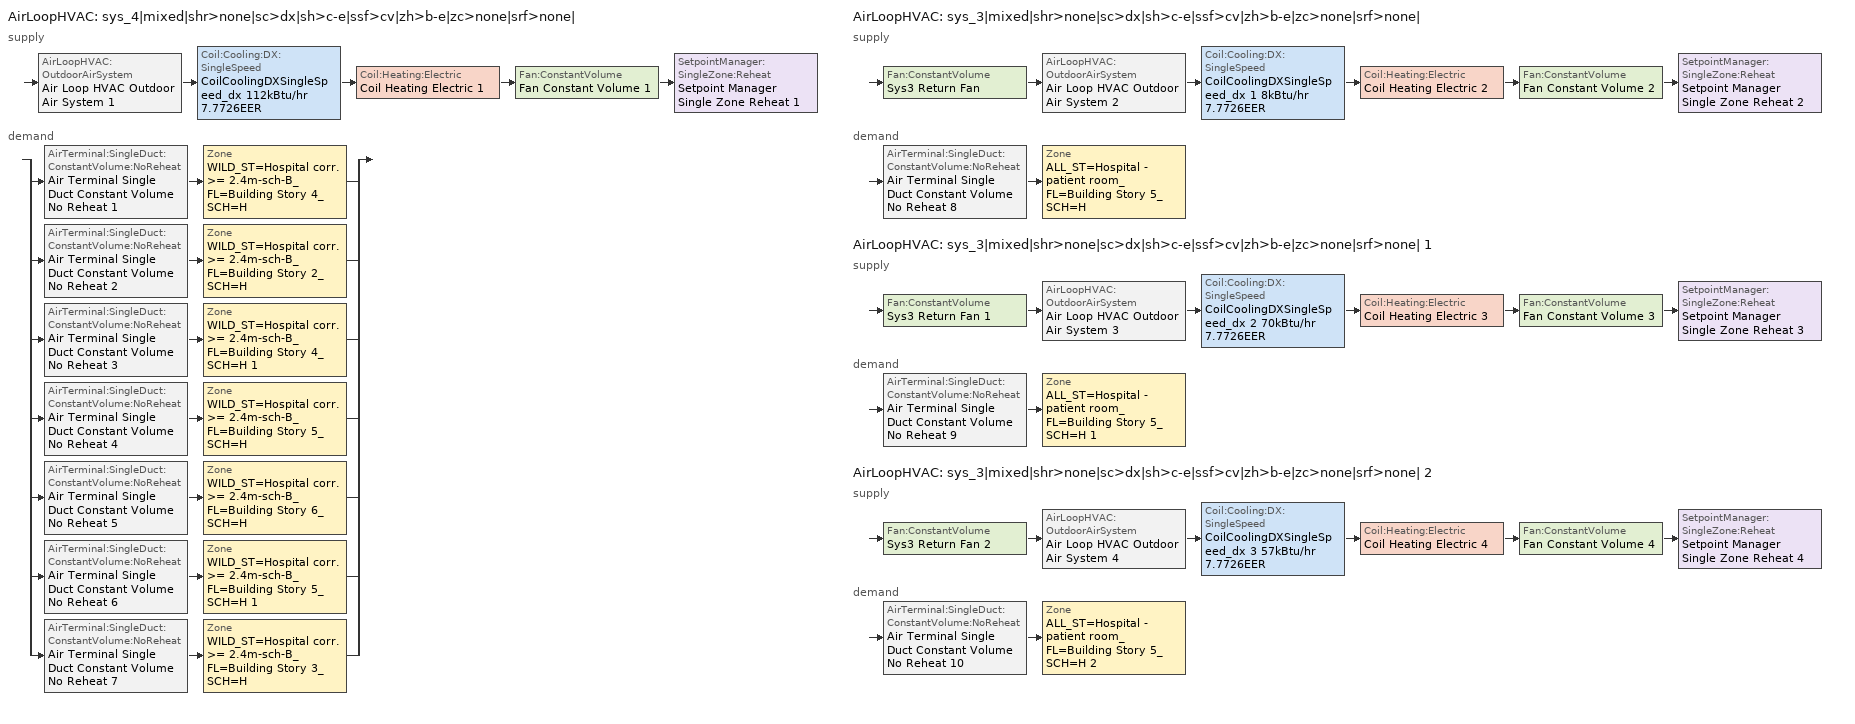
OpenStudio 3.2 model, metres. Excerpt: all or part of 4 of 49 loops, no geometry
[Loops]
AirLoopHVAC 'sys_4|mixed|shr>none|sc>dx|sh>c-e|ssf>cv|zh>b-e|zc>none|srf>none|'
 supply: AirLoopHVAC:OutdoorAirSystem 'Air Loop HVAC Outdoor Air System 1' > Coil:Cooling:DX:SingleSpeed 'CoilCoolingDXSingleSpeed_dx 112kBtu/hr 7.7726EER' > Coil:Heating:Electric 'Coil Heating Electric 1' > Fan:ConstantVolume 'Fan Constant Volume 1' > SetpointManager:SingleZone:Reheat 'Setpoint Manager Single Zone Reheat 1'
 demand: split
  | AirTerminal:SingleDuct:ConstantVolume:NoReheat 'Air Terminal Single Duct Constant Volume No Reheat 1' > Zone 'WILD_ST=Hospital corr. >= 2.4m-sch-B_FL=Building Story 4_SCH=H'
  | AirTerminal:SingleDuct:ConstantVolume:NoReheat 'Air Terminal Single Duct Constant Volume No Reheat 2' > Zone 'WILD_ST=Hospital corr. >= 2.4m-sch-B_FL=Building Story 2_SCH=H'
  | AirTerminal:SingleDuct:ConstantVolume:NoReheat 'Air Terminal Single Duct Constant Volume No Reheat 3' > Zone 'WILD_ST=Hospital corr. >= 2.4m-sch-B_FL=Building Story 4_SCH=H 1'
  | AirTerminal:SingleDuct:ConstantVolume:NoReheat 'Air Terminal Single Duct Constant Volume No Reheat 4' > Zone 'WILD_ST=Hospital corr. >= 2.4m-sch-B_FL=Building Story 5_SCH=H'
  | AirTerminal:SingleDuct:ConstantVolume:NoReheat 'Air Terminal Single Duct Constant Volume No Reheat 5' > Zone 'WILD_ST=Hospital corr. >= 2.4m-sch-B_FL=Building Story 6_SCH=H'
  | AirTerminal:SingleDuct:ConstantVolume:NoReheat 'Air Terminal Single Duct Constant Volume No Reheat 6' > Zone 'WILD_ST=Hospital corr. >= 2.4m-sch-B_FL=Building Story 5_SCH=H 1'
  | AirTerminal:SingleDuct:ConstantVolume:NoReheat 'Air Terminal Single Duct Constant Volume No Reheat 7' > Zone 'WILD_ST=Hospital corr. >= 2.4m-sch-B_FL=Building Story 3_SCH=H'
AirLoopHVAC 'sys_3|mixed|shr>none|sc>dx|sh>c-e|ssf>cv|zh>b-e|zc>none|srf>none|'
 supply: Fan:ConstantVolume 'Sys3 Return Fan' > AirLoopHVAC:OutdoorAirSystem 'Air Loop HVAC Outdoor Air System 2' > Coil:Cooling:DX:SingleSpeed 'CoilCoolingDXSingleSpeed_dx 1 8kBtu/hr 7.7726EER' > Coil:Heating:Electric 'Coil Heating Electric 2' > Fan:ConstantVolume 'Fan Constant Volume 2' > SetpointManager:SingleZone:Reheat 'Setpoint Manager Single Zone Reheat 2'
 demand: AirTerminal:SingleDuct:ConstantVolume:NoReheat 'Air Terminal Single Duct Constant Volume No Reheat 8' > Zone 'ALL_ST=Hospital - patient room_FL=Building Story 5_SCH=H'
AirLoopHVAC 'sys_3|mixed|shr>none|sc>dx|sh>c-e|ssf>cv|zh>b-e|zc>none|srf>none| 1'
 supply: Fan:ConstantVolume 'Sys3 Return Fan 1' > AirLoopHVAC:OutdoorAirSystem 'Air Loop HVAC Outdoor Air System 3' > Coil:Cooling:DX:SingleSpeed 'CoilCoolingDXSingleSpeed_dx 2 70kBtu/hr 7.7726EER' > Coil:Heating:Electric 'Coil Heating Electric 3' > Fan:ConstantVolume 'Fan Constant Volume 3' > SetpointManager:SingleZone:Reheat 'Setpoint Manager Single Zone Reheat 3'
 demand: AirTerminal:SingleDuct:ConstantVolume:NoReheat 'Air Terminal Single Duct Constant Volume No Reheat 9' > Zone 'ALL_ST=Hospital - patient room_FL=Building Story 5_SCH=H 1'
AirLoopHVAC 'sys_3|mixed|shr>none|sc>dx|sh>c-e|ssf>cv|zh>b-e|zc>none|srf>none| 2'
 supply: Fan:ConstantVolume 'Sys3 Return Fan 2' > AirLoopHVAC:OutdoorAirSystem 'Air Loop HVAC Outdoor Air System 4' > Coil:Cooling:DX:SingleSpeed 'CoilCoolingDXSingleSpeed_dx 3 57kBtu/hr 7.7726EER' > Coil:Heating:Electric 'Coil Heating Electric 4' > Fan:ConstantVolume 'Fan Constant Volume 4' > SetpointManager:SingleZone:Reheat 'Setpoint Manager Single Zone Reheat 4'
 demand: AirTerminal:SingleDuct:ConstantVolume:NoReheat 'Air Terminal Single Duct Constant Volume No Reheat 10' > Zone 'ALL_ST=Hospital - patient room_FL=Building Story 5_SCH=H 2'
[Sizing:Zone] Zone Cooling Design Supply Air Temperature Input Method=TemperatureDifference; Zone Cooling Design Supply Air Temperature {C}=14; Zone Cooling Design Supply Air Temperature Difference {deltaC}=11; Zone Heating Design Supply Air Temperature Input Method=TemperatureDifference; Zone Heating Design Supply Air Temperature {C}=40; Zone Heating Design Supply Air Temperature Difference {deltaC}=21; Zone Cooling Design Supply Air Humidity Ratio {kg-H2O/kg-air}=0.0085; Zone Heating Design Supply Air Humidity Ratio {kg-H2O/kg-air}=0.008; Zone Heating Sizing Factor=1.3; Zone Cooling Sizing Factor=1.1; Cooling Design Air Flow Method=DesignDay; Heating Design Air Flow Method=DesignDay; Account for Dedicated Outdoor Air System=No; Dedicated Outdoor Air System Control Strategy=NeutralSupplyAir; Dedicated Outdoor Air Low Setpoint Temperature for Design {C}=autosize; Dedicated Outdoor Air High Setpoint Temperature for Design {C}=autosize
ALL_ST=Hospital - patient room_FL=Building Story 5_SCH=H; ALL_ST=Hospital - patient room_FL=Building Story 5_SCH=H 1; ALL_ST=Hospital - patient room_FL=Building Story 5_SCH=H 2; WILD_ST=Hospital corr. >= 2.4m-sch-B_FL=Building Story 4_SCH=H; WILD_ST=Hospital corr. >= 2.4m-sch-B_FL=Building Story 2_SCH=H; WILD_ST=Hospital corr. >= 2.4m-sch-B_FL=Building Story 4_SCH=H 1; WILD_ST=Hospital corr. >= 2.4m-sch-B_FL=Building Story 5_SCH=H; WILD_ST=Hospital corr. >= 2.4m-sch-B_FL=Building Story 6_SCH=H; WILD_ST=Hospital corr. >= 2.4m-sch-B_FL=Building Story 5_SCH=H 1; WILD_ST=Hospital corr. >= 2.4m-sch-B_FL=Building Story 3_SCH=H
[Zone equipment]
ALL_ST=Hospital - patient room_FL=Building Story 5_SCH=H: Air Terminal Single Duct Constant Volume No Reheat 8, Zone HVAC Baseboard Convective Electric 8
ALL_ST=Hospital - patient room_FL=Building Story 5_SCH=H 1: Air Terminal Single Duct Constant Volume No Reheat 9, Zone HVAC Baseboard Convective Electric 9
ALL_ST=Hospital - patient room_FL=Building Story 5_SCH=H 2: Air Terminal Single Duct Constant Volume No Reheat 10, Zone HVAC Baseboard Convective Electric 10
WILD_ST=Hospital corr. >= 2.4m-sch-B_FL=Building Story 4_SCH=H: Air Terminal Single Duct Constant Volume No Reheat 1, Zone HVAC Baseboard Convective Electric 1, Sys_4_zone_exhaust_fan
WILD_ST=Hospital corr. >= 2.4m-sch-B_FL=Building Story 2_SCH=H: Air Terminal Single Duct Constant Volume No Reheat 2, Zone HVAC Baseboard Convective Electric 2, Sys_4_zone_exhaust_fan 1
WILD_ST=Hospital corr. >= 2.4m-sch-B_FL=Building Story 4_SCH=H 1: Air Terminal Single Duct Constant Volume No Reheat 3, Zone HVAC Baseboard Convective Electric 3, Sys_4_zone_exhaust_fan 2
WILD_ST=Hospital corr. >= 2.4m-sch-B_FL=Building Story 5_SCH=H: Air Terminal Single Duct Constant Volume No Reheat 4, Zone HVAC Baseboard Convective Electric 4, Sys_4_zone_exhaust_fan 3
WILD_ST=Hospital corr. >= 2.4m-sch-B_FL=Building Story 6_SCH=H: Air Terminal Single Duct Constant Volume No Reheat 5, Zone HVAC Baseboard Convective Electric 5, Sys_4_zone_exhaust_fan 4
WILD_ST=Hospital corr. >= 2.4m-sch-B_FL=Building Story 5_SCH=H 1: Air Terminal Single Duct Constant Volume No Reheat 6, Zone HVAC Baseboard Convective Electric 6, Sys_4_zone_exhaust_fan 5
WILD_ST=Hospital corr. >= 2.4m-sch-B_FL=Building Story 3_SCH=H: Air Terminal Single Duct Constant Volume No Reheat 7, Zone HVAC Baseboard Convective Electric 7, Sys_4_zone_exhaust_fan 6
[AirLoopHVAC] Design Supply Air Flow Rate {m3/s}=autosize; Design Return Air Flow Fraction of Supply Air Flow=1
Name | Availability Schedule
sys_4|mixed|shr>none|sc>dx|sh>c-e|ssf>cv|zh>b-e|zc>none|srf>none| | sys_4|mixed|shr>none|sc>dx|sh>c-e|ssf>cv|zh>b-e|zc>none|srf>none| Occ Sch
sys_3|mixed|shr>none|sc>dx|sh>c-e|ssf>cv|zh>b-e|zc>none|srf>none| | sys_3|mixed|shr>none|sc>dx|sh>c-e|ssf>cv|zh>b-e|zc>none|srf>none| Occ Sch
sys_3|mixed|shr>none|sc>dx|sh>c-e|ssf>cv|zh>b-e|zc>none|srf>none| 1 | sys_3|mixed|shr>none|sc>dx|sh>c-e|ssf>cv|zh>b-e|zc>none|srf>none| 1 Occ Sch
sys_3|mixed|shr>none|sc>dx|sh>c-e|ssf>cv|zh>b-e|zc>none|srf>none| 2 | sys_3|mixed|shr>none|sc>dx|sh>c-e|ssf>cv|zh>b-e|zc>none|srf>none| 2 Occ Sch
[Sizing:System] Design Outdoor Air Flow Rate {m3/s}=Autosize; Central Heating Maximum System Air Flow Ratio=1; Preheat Design Temperature {C}=7; Preheat Design Humidity Ratio {kg-H2O/kg-Air}=0.008; Precool Design Temperature {C}=13; Precool Design Humidity Ratio {kg-H2O/kg-Air}=0.008; Central Cooling Design Supply Air Temperature {C}=13; Central Heating Design Supply Air Temperature {C}=43; Sizing Option=NonCoincident; 100% Outdoor Air in Cooling=No; 100% Outdoor Air in Heating=No; Central Cooling Design Supply Air Humidity Ratio {kg-H2O/kg-Air}=0.0085; Central Heating Design Supply Air Humidity Ratio {kg-H2O/kg-Air}=0.008; Cooling Design Air Flow Method=DesignDay; Cooling Design Air Flow Rate {m3/s}=0; Heating Design Air Flow Method=DesignDay; Heating Design Air Flow Rate {m3/s}=0; System Outdoor Air Method=ZoneSum; Zone Maximum Outdoor Air Fraction=1; Cooling Supply Air Flow Rate Per Floor Area {m3/s-m2}=0.00996765; Cooling Fraction of Autosized Cooling Supply Air Flow Rate=1; Cooling Supply Air Flow Rate Per Unit Cooling Capacity {m3/s-W}=3.94755e-05; Heating Supply Air Flow Rate Per Floor Area {m3/s-m2}=0.00996765; Heating Fraction of Autosized Heating Supply Air Flow Rate=1; Heating Fraction of Autosized Cooling Supply Air Flow Rate=1; Heating Supply Air Flow Rate Per Unit Heating Capacity {m3/s-W}=3.15882e-05; Cooling Design Capacity Method=CoolingDesignCapacity; Cooling Design Capacity {W}=autosize; Cooling Design Capacity Per Floor Area {W/m2}=234.7; Fraction of Autosized Cooling Design Capacity=1; Heating Design Capacity Method=HeatingDesignCapacity; Heating Design Capacity {W}=autosize; Heating Design Capacity Per Floor Area {W/m2}=157; Fraction of Autosized Heating Design Capacity=1; Central Cooling Capacity Control Method=OnOff
Name | Type of Load to Size On
sys_4|mixed|shr>none|sc>dx|sh>c-e|ssf>cv|zh>b-e|zc>none|srf>none| | VentilationRequirement
sys_3|mixed|shr>none|sc>dx|sh>c-e|ssf>cv|zh>b-e|zc>none|srf>none|; sys_3|mixed|shr>none|sc>dx|sh>c-e|ssf>cv|zh>b-e|zc>none|srf>none| 1; sys_3|mixed|shr>none|sc>dx|sh>c-e|ssf>cv|zh>b-e|zc>none|srf>none| 2 | Sensible
[Fan:ConstantVolume] Availability Schedule=Always On Discrete; Maximum Flow Rate {m3/s}=AutoSize
Name | Fan Total Efficiency | Pressure Rise {Pa} | Motor Efficiency
Fan Constant Volume 1; Fan Constant Volume 2; Fan Constant Volume 3; Fan Constant Volume 4 | 0.39975 | 640 | 0.615
Sys3 Return Fan; Sys3 Return Fan 1; Sys3 Return Fan 2 | 0.25 | 150 | 0.385
[Coil:Heating:Electric] Availability Schedule=Always On Discrete
Coil Heating Electric 1; Coil Heating Electric 2; Coil Heating Electric 3; Coil Heating Electric 4
[Coil:Cooling:DX:SingleSpeed] Availability Schedule=Always On Discrete; Rated Total Cooling Capacity {W}=autosize; Rated Sensible Heat Ratio=autosize; Rated COP {W/W}=2.72426; Rated Air Flow Rate {m3/s}=autosize; Rated Evaporator Fan Power Per Volume Flow Rate {W/(m3/s)}=773.3; Total Cooling Capacity Function of Temperature Curve=DXCOOL-NECB2011-REF-CAPFT; Total Cooling Capacity Function of Flow Fraction Curve=DXCOOL-NECB2011-REF-CAPFFLOW; Energy Input Ratio Function of Temperature Curve=DXCOOL-NECB2011-REF-COOLEIRFT; Energy Input Ratio Function of Flow Fraction Curve=DXCOOL-NECB2011-REF-COOLEIRFFLOW; Part Load Fraction Correlation Curve=DXCOOL-NECB2011-REF-COOLPLFFPLR; Minimum Outdoor Dry-Bulb Temperature for Compressor Operation {C}=-25; Condenser Type=AirCooled; Evaporative Condenser Effectiveness=0; Evaporative Condenser Air Flow Rate {m3/s}=Autosize; Evaporative Condenser Pump Rated Power Consumption {W}=Autosize; Crankcase Heater Capacity {W}=0; Maximum Outdoor Dry-Bulb Temperature for Crankcase Heater Operation {C}=0; Basin Heater Capacity {W/K}=0; Basin Heater Setpoint Temperature {C}=10
CoilCoolingDXSingleSpeed_dx 112kBtu/hr 7.7726EER; CoilCoolingDXSingleSpeed_dx 1 8kBtu/hr 7.7726EER; CoilCoolingDXSingleSpeed_dx 2 70kBtu/hr 7.7726EER; CoilCoolingDXSingleSpeed_dx 3 57kBtu/hr 7.7726EER
[Controller:OutdoorAir] Minimum Outdoor Air Flow Rate {m3/s}=autosize; Maximum Outdoor Air Flow Rate {m3/s}=Autosize; Economizer Control Action Type=ModulateFlow; Lockout Type=NoLockout; Minimum Limit Type=FixedMinimum; High Humidity Control=No; Heat Recovery Bypass Control Type=BypassWhenWithinEconomizerLimits
Name | Economizer Control Type | Economizer Maximum Limit Dry-Bulb Temperature {C} | Economizer Maximum Limit Enthalpy {J/kg} | Economizer Minimum Limit Dry-Bulb Temperature {C} | Minimum Outdoor Air Schedule | Controller Mechanical Ventilation
Controller Outdoor Air 1 | NoEconomizer | 28 | 64000 | -100 | sys_4|mixed|shr>none|sc>dx|sh>c-e|ssf>cv|zh>b-e|zc>none|srf>none| Occ Sch | Controller Mechanical Ventilation 1
Controller Outdoor Air 2 | NoEconomizer | 28 | 64000 | -100 | sys_3|mixed|shr>none|sc>dx|sh>c-e|ssf>cv|zh>b-e|zc>none|srf>none| Occ Sch | Controller Mechanical Ventilation 2
Controller Outdoor Air 3 | DifferentialEnthalpy |  |  |  | sys_3|mixed|shr>none|sc>dx|sh>c-e|ssf>cv|zh>b-e|zc>none|srf>none| 1 Occ Sch | Controller Mechanical Ventilation 3
Controller Outdoor Air 4 | NoEconomizer | 28 | 64000 | -100 | sys_3|mixed|shr>none|sc>dx|sh>c-e|ssf>cv|zh>b-e|zc>none|srf>none| 2 Occ Sch | Controller Mechanical Ventilation 4
[Controller:MechanicalVentilation] Availability Schedule=Always On Discrete; System Outdoor Air Method=ZoneSum
Controller Mechanical Ventilation 1; Controller Mechanical Ventilation 2; Controller Mechanical Ventilation 3; Controller Mechanical Ventilation 4
[AirLoopHVAC:OutdoorAirSystem]
Name | Controller
Air Loop HVAC Outdoor Air System 1 | Controller Outdoor Air 1
Air Loop HVAC Outdoor Air System 2 | Controller Outdoor Air 2
Air Loop HVAC Outdoor Air System 3 | Controller Outdoor Air 3
Air Loop HVAC Outdoor Air System 4 | Controller Outdoor Air 4
[SetpointManager:SingleZone:Reheat] Minimum Supply Air Temperature {C}=13; Maximum Supply Air Temperature {C}=43
Name | Control Zone
Setpoint Manager Single Zone Reheat 1 | WILD_ST=Hospital corr. >= 2.4m-sch-B_FL=Building Story 4_SCH=H
Setpoint Manager Single Zone Reheat 2 | ALL_ST=Hospital - patient room_FL=Building Story 5_SCH=H
Setpoint Manager Single Zone Reheat 3 | ALL_ST=Hospital - patient room_FL=Building Story 5_SCH=H 1
Setpoint Manager Single Zone Reheat 4 | ALL_ST=Hospital - patient room_FL=Building Story 5_SCH=H 2
[AirTerminal:SingleDuct:ConstantVolume:NoReheat] Availability Schedule=Always On Discrete; Maximum Air Flow Rate {m3/s}=AutoSize
Air Terminal Single Duct Constant Volume No Reheat 1; Air Terminal Single Duct Constant Volume No Reheat 2; Air Terminal Single Duct Constant Volume No Reheat 3; Air Terminal Single Duct Constant Volume No Reheat 4; Air Terminal Single Duct Constant Volume No Reheat 5; Air Terminal Single Duct Constant Volume No Reheat 6; Air Terminal Single Duct Constant Volume No Reheat 7; Air Terminal Single Duct Constant Volume No Reheat 8; Air Terminal Single Duct Constant Volume No Reheat 9; Air Terminal Single Duct Constant Volume No Reheat 10
[ZoneHVAC:Baseboard:Convective:Electric] Availability Schedule=Always On Discrete; Nominal Capacity {W}=autosize; Efficiency=1
Zone HVAC Baseboard Convective Electric 1; Zone HVAC Baseboard Convective Electric 2; Zone HVAC Baseboard Convective Electric 3; Zone HVAC Baseboard Convective Electric 4; Zone HVAC Baseboard Convective Electric 5; Zone HVAC Baseboard Convective Electric 6; Zone HVAC Baseboard Convective Electric 7; Zone HVAC Baseboard Convective Electric 8; Zone HVAC Baseboard Convective Electric 9; Zone HVAC Baseboard Convective Electric 10
[Fan:ZoneExhaust] Fan Total Efficiency=0.25; Pressure Rise {Pa}=125; System Availability Manager Coupling Mode=Coupled
Name | Maximum Flow Rate {m3/s}
Sys_4_zone_exhaust_fan; Sys_4_zone_exhaust_fan 2; Sys_4_zone_exhaust_fan 3; Sys_4_zone_exhaust_fan 5 | 0.287888
Sys_4_zone_exhaust_fan 1; Sys_4_zone_exhaust_fan 6 | 0.289068
Sys_4_zone_exhaust_fan 4 | 0.254852
[Schedule:Ruleset]
Name | Default Day Schedule | Summer Design Day Schedule | Winter Design Day Schedule
sys_3|mixed|shr>none|sc>dx|sh>c-e|ssf>cv|zh>b-e|zc>none|srf>none| Occ Sch | sys_3|mixed|shr>none|sc>dx|sh>c-e|ssf>cv|zh>b-e|zc>none|srf>none| Occ Sch Default | sys_3|mixed|shr>none|sc>dx|sh>c-e|ssf>cv|zh>b-e|zc>none|srf>none| Occ Sch Summer Design Day | sys_3|mixed|shr>none|sc>dx|sh>c-e|ssf>cv|zh>b-e|zc>none|srf>none| Occ Sch Winter Design Day
sys_3|mixed|shr>none|sc>dx|sh>c-e|ssf>cv|zh>b-e|zc>none|srf>none| 1 Occ Sch | sys_3|mixed|shr>none|sc>dx|sh>c-e|ssf>cv|zh>b-e|zc>none|srf>none| 1 Occ Sch Default | sys_3|mixed|shr>none|sc>dx|sh>c-e|ssf>cv|zh>b-e|zc>none|srf>none| 1 Occ Sch Summer Design Day | sys_3|mixed|shr>none|sc>dx|sh>c-e|ssf>cv|zh>b-e|zc>none|srf>none| 1 Occ Sch Winter Design Day
sys_3|mixed|shr>none|sc>dx|sh>c-e|ssf>cv|zh>b-e|zc>none|srf>none| 2 Occ Sch | sys_3|mixed|shr>none|sc>dx|sh>c-e|ssf>cv|zh>b-e|zc>none|srf>none| 2 Occ Sch Default | sys_3|mixed|shr>none|sc>dx|sh>c-e|ssf>cv|zh>b-e|zc>none|srf>none| 2 Occ Sch Summer Design Day | sys_3|mixed|shr>none|sc>dx|sh>c-e|ssf>cv|zh>b-e|zc>none|srf>none| 2 Occ Sch Winter Design Day
sys_4|mixed|shr>none|sc>dx|sh>c-e|ssf>cv|zh>b-e|zc>none|srf>none| Occ Sch | sys_4|mixed|shr>none|sc>dx|sh>c-e|ssf>cv|zh>b-e|zc>none|srf>none| Occ Sch Default | sys_4|mixed|shr>none|sc>dx|sh>c-e|ssf>cv|zh>b-e|zc>none|srf>none| Occ Sch Summer Design Day | sys_4|mixed|shr>none|sc>dx|sh>c-e|ssf>cv|zh>b-e|zc>none|srf>none| Occ Sch Winter Design Day
[Schedule:Day]
sys_3|mixed|shr>none|sc>dx|sh>c-e|ssf>cv|zh>b-e|zc>none|srf>none| Occ Sch Default; sys_3|mixed|shr>none|sc>dx|sh>c-e|ssf>cv|zh>b-e|zc>none|srf>none| Occ Sch Winter Design Day; sys_3|mixed|shr>none|sc>dx|sh>c-e|ssf>cv|zh>b-e|zc>none|srf>none| Occ Sch Summer Design Day; sys_3|mixed|shr>none|sc>dx|sh>c-e|ssf>cv|zh>b-e|zc>none|srf>none| 1 Occ Sch Default; sys_3|mixed|shr>none|sc>dx|sh>c-e|ssf>cv|zh>b-e|zc>none|srf>none| 1 Occ Sch Winter Design Day; sys_3|mixed|shr>none|sc>dx|sh>c-e|ssf>cv|zh>b-e|zc>none|srf>none| 1 Occ Sch Summer Design Day; sys_3|mixed|shr>none|sc>dx|sh>c-e|ssf>cv|zh>b-e|zc>none|srf>none| 2 Occ Sch Default; sys_3|mixed|shr>none|sc>dx|sh>c-e|ssf>cv|zh>b-e|zc>none|srf>none| 2 Occ Sch Winter Design Day; sys_3|mixed|shr>none|sc>dx|sh>c-e|ssf>cv|zh>b-e|zc>none|srf>none| 2 Occ Sch Summer Design Day; sys_4|mixed|shr>none|sc>dx|sh>c-e|ssf>cv|zh>b-e|zc>none|srf>none| Occ Sch Default; sys_4|mixed|shr>none|sc>dx|sh>c-e|ssf>cv|zh>b-e|zc>none|srf>none| Occ Sch Winter Design Day; sys_4|mixed|shr>none|sc>dx|sh>c-e|ssf>cv|zh>b-e|zc>none|srf>none| Occ Sch Summer Design Day: 24, 0, 1
[Schedule:Constant]
Always On Discrete: Value=1
[Curve:Biquadratic] Minimum Value of x=13; Maximum Value of x=24; Minimum Value of y=24; Maximum Value of y=46
Name | Coefficient1 Constant | Coefficient2 x | Coefficient3 x**2 | Coefficient4 y | Coefficient5 y**2 | Coefficient6 x*y
DXCOOL-NECB2011-REF-CAPFT | 0.867905 | 0.0142459 | 0.00055436 | -0.0075575 | 3.3e-05 | -0.0001918
DXCOOL-NECB2011-REF-COOLEIRFT | 0.114171 | 0.0281822 | -0.0004199 | 0.0214108 | 0.000161028 | -0.000679104
[Curve:Quadratic] Minimum Value of x=0.5; Maximum Value of x=1.5
Name | Coefficient1 Constant | Coefficient2 x | Coefficient3 x**2
DXCOOL-NECB2011-REF-CAPFFLOW | 0.8 | 0.2 | 0
DXCOOL-NECB2011-REF-COOLEIRFFLOW | 1.1552 | -0.1808 | 0.0256
[Curve:Cubic]
DXCOOL-NECB2011-REF-COOLPLFFPLR: Coefficient1 Constant=0.0277; Coefficient2 x=4.9151; Coefficient3 x**2=-8.184; Coefficient4 x**3=4.2702; Minimum Value of x=0.7; Maximum Value of x=1
